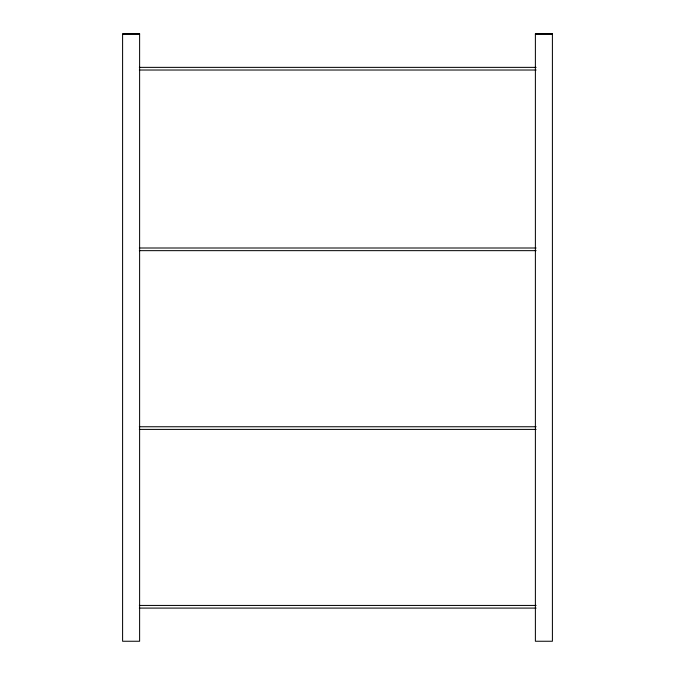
<?xml version="1.0" encoding="UTF-8"?>
<svg xmlns="http://www.w3.org/2000/svg" width="675" height="675" viewBox="0 0 675 675"><rect width="100%" height="100%" fill="white"/><g stroke="black" fill="none" stroke-linecap="round" stroke-linejoin="round"><path stroke-width="1.01" d="M122.597 34.206L139.615 34.206M535.385 34.206L552.403 34.206M139.328 67.365L536.11 67.365M139.328 70.023L536.11 70.023M139.328 248.003L536.11 248.003M139.328 250.653L536.11 250.653M139.328 426.752L536.11 426.752M139.328 429.401L536.11 429.401M139.328 605.433L536.11 605.433M139.328 608.091L536.11 608.091M139.615 33.75L122.597 33.75L122.597 641.25L139.615 641.25L139.615 33.75M552.403 33.75L535.385 33.75L535.385 641.25L552.403 641.25L552.403 33.75"/></g></svg>
